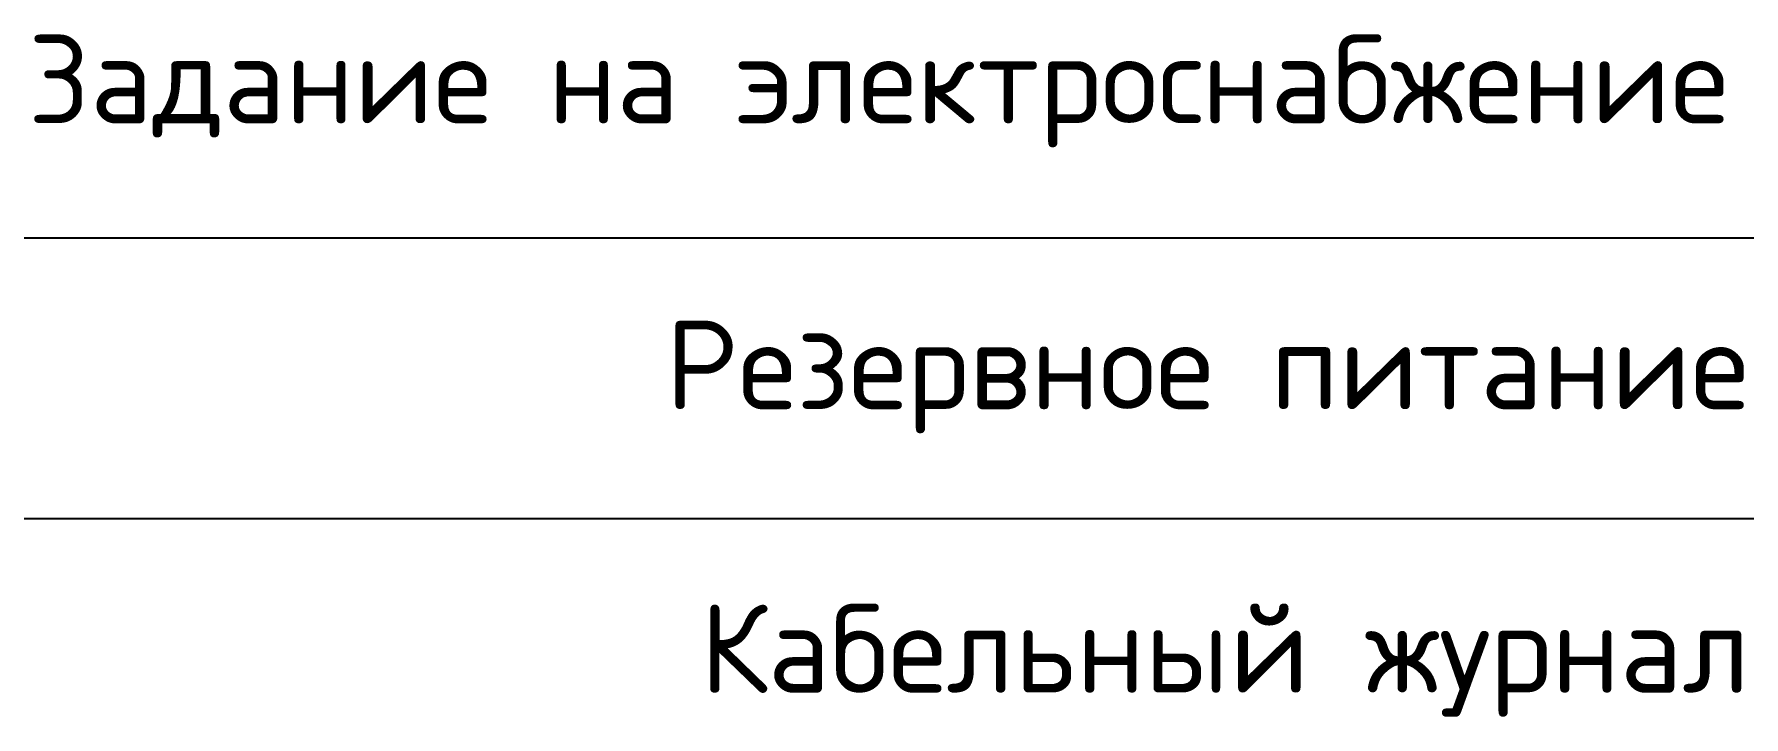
# Model space of a CAD drawing. Header units: millimetres. Extents: x -403105 to 171025, y -752966 to 13847.
# Drawn here: x -403105 to -17179, y -752966 to -598845 of the extents above.
import ezdxf

# ---------------------------------------------------------------- set-up
doc = ezdxf.new("R2010")
doc.units = ezdxf.units.MM
doc.layers.get('Defpoints').update_dxf_attribs({"color": 6})
doc.styles.get("Standard").update_dxf_attribs({"font": 'isocpeur.ttf'})

msp = doc.modelspace()

# ---------------------------------------------------------------- linework, layer by layer
at = {"layer": 'Defpoints'}
for p, direction in [((0, 0), (0, -1)), ((0, -581400), (1, 0)), ((0, -644800), (1, 0)), ((0, -708200), (1, 0))]:
    msp.add_xline(p, direction, dxfattribs=at)

# ---------------------------------------------------------------- texts
for s, p in [('Задание на электроснабжение', (-404535, -618978)), ('Резервное питание', (-260615, -683542)), ('Кабельный журнал', (-252824, -747523))]:
    msp.add_text(s, height=20000, dxfattribs=at).set_placement(p)

doc.saveas('drawing.dxf')
